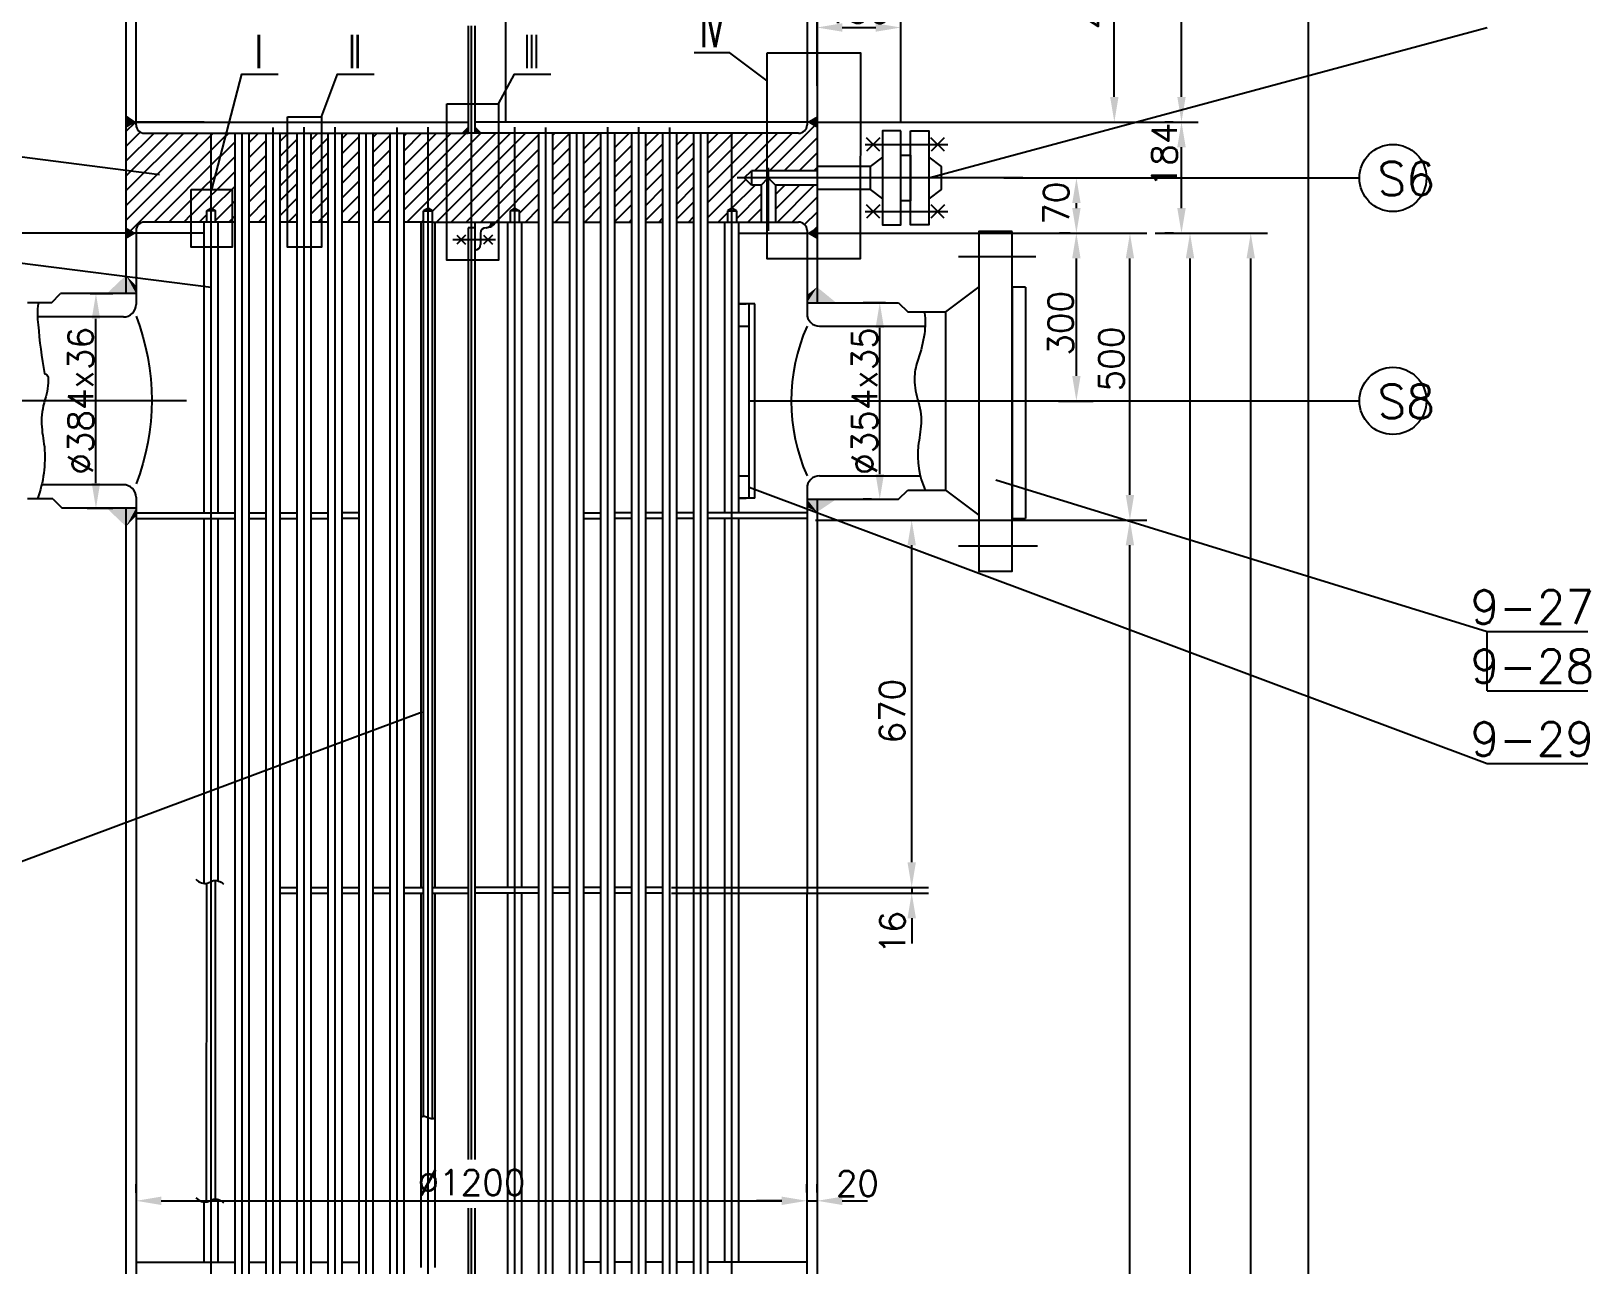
# Model space of a CAD drawing. Extents: x 49444 to 186345, y 41039 to 59803.
# Drawn here: x 51055 to 53842, y 55695 to 57902 of the extents above; entities that cross this region are included whole.
import ezdxf
from ezdxf.enums import TextEntityAlignment as Align

# ---------------------------------------------------------------- set-up
doc = ezdxf.new("R2010")
doc.units = 0
doc.header["$LTSCALE"] = 60
doc.header["$MEASUREMENT"] = 0
doc.header["$PDMODE"] = 3
doc.header["$PDSIZE"] = 0.001
doc.layers.get('0').update_dxf_attribs({"linetype": 'CONTINUOUS'})
doc.layers.get('DEFPOINTS').update_dxf_attribs({"linetype": 'CONTINUOUS'})
doc.styles.get("Standard").update_dxf_attribs({"font": 'txt.shx', "bigfont": 'hztxt.shx'})
doc.dimstyles.new('STANDARD$0', dxfattribs={"dimtxt": 3, "dimasz": 3, "dimexe": 2, "dimexo": 1, "dimgap": 0.5, "dimtad": 1, "dimdec": 0, "dimzin": 0, "dimdsep": 46, "dimtxsty": 'Standard', "dimcen": 1, "dimclrd": 256, "dimclre": 256, "dimclrt": 256, "dimadec": 0, "dimazin": 0, "dimtfac": 1.5, "dimtdec": 3, "dimtix": 1, "dimtmove": 0, "dimatfit": 2, "dimfxl": 0, "dimtolj": 1, "dimarcsym": 0})

# ---------------------------------------------------------------- blocks, each defined once
blk = doc.blocks.new('*D389')
at = {"lineweight": -2}
for p, q in [((52794, 57639), (52954.1, 57639)), ((52924.1, 57585.1), (52924.1, 57594)), ((52913.1, 57540.1), (52894.1, 57540.1))]:
    blk.add_line(p, q, dxfattribs=at)
for points in [[(52916.6, 57594), (52931.6, 57594), (52924.1, 57639)], [(52916.6, 57585.1), (52931.6, 57585.1), (52924.1, 57540.1)]]:
    blk.add_solid(points)
at = {"layer": 'DEFPOINTS', "color": 0}
for p in [(52779, 57639), (52924.1, 57639), (52928.1, 57540.1)]:
    blk.add_point(p, dxfattribs=at)
at = {"insert": (52887.9, 57593.8), "char_height": 45, "attachment_point": 5, "rotation": 90}
blk.add_mtext('\\A1;70', dxfattribs=at)
blk = doc.blocks.new('*D378')
at = {"lineweight": -2}
for p, q in [((53097, 57739.1), (53082, 57739.1)), ((53112, 57585.1), (53112, 57694.1)), ((53097.9, 57540.1), (53082, 57540.1))]:
    blk.add_line(p, q, dxfattribs=at)
for points in [[(53104.5, 57694.1), (53119.5, 57694.1), (53112, 57739.1)], [(53104.5, 57585.1), (53119.5, 57585.1), (53112, 57540.1)]]:
    blk.add_solid(points)
at = {"layer": 'DEFPOINTS', "color": 0}
for p in [(53112, 57739.1), (53112, 57739.1), (53112.9, 57540.1)]:
    blk.add_point(p, dxfattribs=at)
at = {"insert": (53081.4, 57680.2), "char_height": 45, "attachment_point": 5, "rotation": 90}
blk.add_mtext('\\A1;184', dxfattribs=at)
blk = doc.blocks.new('*D371')
at = {"lineweight": -2}
for p, q in [((52442.2, 55824.6), (52442.2, 55839.6)), ((52460.2, 55824.6), (52460.2, 55839.6)), ((52397.2, 55809.6), (52352.2, 55809.6)), ((52442.2, 55809.6), (52460.2, 55809.6)), ((52505.2, 55809.6), (52550.2, 55809.6))]:
    blk.add_line(p, q, dxfattribs=at)
for points in [[(52397.2, 55817.1), (52397.2, 55802.1), (52442.2, 55809.6)], [(52505.2, 55817.1), (52505.2, 55802.1), (52460.2, 55809.6)]]:
    blk.add_solid(points)
at = {"layer": 'DEFPOINTS', "color": 0}
for p in [(52442.2, 55809.6), (52460.2, 55809.6), (52460.2, 55809.6)]:
    blk.add_point(p, dxfattribs=at)
at = {"insert": (52532.4, 55840.6), "char_height": 45, "attachment_point": 5}
blk.add_mtext('\\A1;20', dxfattribs=at)
blk = doc.blocks.new('*D369')
at = {"lineweight": -2}
for p, q in [((51242.2, 55824.1), (51242.2, 55839.6)), ((52442.2, 55824.6), (52442.2, 55839.6)), ((51287.2, 55809.6), (52397.2, 55809.6))]:
    blk.add_line(p, q, dxfattribs=at)
for points in [[(51287.2, 55817.1), (51287.2, 55802.1), (51242.2, 55809.6)], [(52397.2, 55817.1), (52397.2, 55802.1), (52442.2, 55809.6)]]:
    blk.add_solid(points)
at = {"layer": 'DEFPOINTS', "color": 0}
for p in [(51242.2, 55809.1), (52442.2, 55809.6), (52442.2, 55809.6)]:
    blk.add_point(p, dxfattribs=at)
at = {"insert": (51842.2, 55842.3), "char_height": 45, "attachment_point": 5}
blk.add_mtext('\\A1;%%c1200', dxfattribs=at)
blk = doc.blocks.new('*D388')
at = {"lineweight": -2}
for p, q in [((52899.4, 58216.1), (53021.9, 58216.1)), ((52991.9, 57784.1), (52991.9, 58171.1)), ((52457.2, 57739.1), (53021.9, 57739.1))]:
    blk.add_line(p, q, dxfattribs=at)
for points in [[(52984.4, 58171.1), (52999.4, 58171.1), (52991.9, 58216.1)], [(52984.4, 57784.1), (52999.4, 57784.1), (52991.9, 57739.1)]]:
    blk.add_solid(points)
at = {"layer": 'DEFPOINTS', "color": 0}
for p in [(52884.4, 58216.1), (52991.9, 58216.1), (52442.2, 57739.1)]:
    blk.add_point(p, dxfattribs=at)
at = {"insert": (52955.5, 57962.4), "char_height": 45, "attachment_point": 5, "rotation": 90}
blk.add_mtext('\\A1;469', dxfattribs=at)
blk = doc.blocks.new('*D367')
at = {"lineweight": -2}
for p, q in [((51251.1, 57540.1), (50581.8, 57540.1)), ((50611.8, 55129), (50611.8, 57495.1)), ((50921.3, 55084), (50581.8, 55084))]:
    blk.add_line(p, q, dxfattribs=at)
for points in [[(50604.3, 57495.1), (50619.3, 57495.1), (50611.8, 57540.1)], [(50604.3, 55129), (50619.3, 55129), (50611.8, 55084)]]:
    blk.add_solid(points)
at = {"layer": 'DEFPOINTS', "color": 0}
for p in [(50611.8, 57540.1), (51266.1, 57540.1), (50936.3, 55084)]:
    blk.add_point(p, dxfattribs=at)
at = {"insert": (50569.2, 56132.5), "char_height": 45, "attachment_point": 5, "rotation": 90}
blk.add_mtext('\\A1;2385', dxfattribs=at)
blk = doc.blocks.new('*D387')
at = {"lineweight": -2}
for p, q in [((52902.1, 57540.1), (52954, 57540.1)), ((52924, 57285.1), (52924, 57495.1)), ((52891.9, 57240.1), (52954, 57240.1))]:
    blk.add_line(p, q, dxfattribs=at)
for points in [[(52916.5, 57495.1), (52931.5, 57495.1), (52924, 57540.1)], [(52916.5, 57285.1), (52931.5, 57285.1), (52924, 57240.1)]]:
    blk.add_solid(points)
at = {"layer": 'DEFPOINTS', "color": 0}
for p in [(52887.1, 57540.1), (52924, 57540.1), (52876.9, 57240.1)]:
    blk.add_point(p, dxfattribs=at)
at = {"insert": (52896, 57379.1), "char_height": 45, "attachment_point": 5, "rotation": 90}
blk.add_mtext('\\A1;300', dxfattribs=at)
blk = doc.blocks.new('*D381')
at = {"lineweight": -2}
for p, q in [((52442.2, 57540.1), (53049.8, 57540.1)), ((53019.8, 57072), (53019.8, 57495.1)), ((52457.2, 57027), (53049.8, 57027))]:
    blk.add_line(p, q, dxfattribs=at)
for points in [[(53012.3, 57495.1), (53027.3, 57495.1), (53019.8, 57540.1)], [(53012.3, 57072), (53027.3, 57072), (53019.8, 57027)]]:
    blk.add_solid(points)
at = {"layer": 'DEFPOINTS', "color": 0}
for p in [(52427.2, 57540.1), (53019.8, 57540.1), (52442.2, 57027)]:
    blk.add_point(p, dxfattribs=at)
at = {"insert": (52986.4, 57315.2), "char_height": 45, "attachment_point": 5, "rotation": 90}
blk.add_mtext('\\A1;500', dxfattribs=at)
blk = doc.blocks.new('*D343')
at = {"lineweight": -2}
for p, q in [((53006.7, 57027), (53049.8, 57027)), ((53019.8, 53065.1), (53019.8, 56982)), ((52408.4, 53020.1), (53049.8, 53020.1))]:
    blk.add_line(p, q, dxfattribs=at)
for points in [[(53012.3, 56982), (53027.3, 56982), (53019.8, 57027)], [(53012.3, 53065.1), (53027.3, 53065.1), (53019.8, 53020.1)]]:
    blk.add_solid(points)
at = {"layer": 'DEFPOINTS', "color": 0}
for p in [(52991.7, 57027), (53019.8, 57027), (52393.4, 53020.1)]:
    blk.add_point(p, dxfattribs=at)
at = {"insert": (52980.5, 55298.7), "char_height": 45, "attachment_point": 5, "rotation": 90}
blk.add_mtext('\\A1;6X670=4020', dxfattribs=at)
blk = doc.blocks.new('*D383')
at = {"lineweight": -2}
for p, q in [((52640, 57027), (52659.5, 57027)), ((52629.5, 56415.1), (52629.5, 56982)), ((52199.6, 56370.1), (52659.5, 56370.1))]:
    blk.add_line(p, q, dxfattribs=at)
for points in [[(52622, 56982), (52637, 56982), (52629.5, 57027)], [(52622, 56415.1), (52637, 56415.1), (52629.5, 56370.1)]]:
    blk.add_solid(points)
at = {"layer": 'DEFPOINTS', "color": 0}
for p in [(52625, 57027), (52629.5, 57027), (52184.6, 56370.1)]:
    blk.add_point(p, dxfattribs=at)
at = {"insert": (52594.5, 56685.3), "char_height": 45, "attachment_point": 5, "rotation": 90}
blk.add_mtext('\\A1;670', dxfattribs=at)
blk = doc.blocks.new('*D342')
at = {"lineweight": -2}
for p, q in [((53079.8, 57540.1), (53265.9, 57540.1)), ((53235.9, 52713.5), (53235.9, 57495.1)), ((52434.1, 52668.5), (53265.9, 52668.5))]:
    blk.add_line(p, q, dxfattribs=at)
for points in [[(53228.4, 57495.1), (53243.4, 57495.1), (53235.9, 57540.1)], [(53228.4, 52713.5), (53243.4, 52713.5), (53235.9, 52668.5)]]:
    blk.add_solid(points)
at = {"layer": 'DEFPOINTS', "color": 0}
for p in [(53064.8, 57540.1), (53235.9, 57540.1), (52419.1, 52668.5)]:
    blk.add_point(p, dxfattribs=at)
at = {"insert": (53189.8, 55598.3), "char_height": 45, "attachment_point": 5, "rotation": 90}
blk.add_mtext('\\A1;4900', dxfattribs=at)
blk = doc.blocks.new('*D337')
at = {"lineweight": -2}
for p, q in [((51941.2, 59086.6), (53369.1, 59086.6)), ((53339.1, 52216), (53339.1, 59041.6)), ((52541.4, 52171), (53369.1, 52171))]:
    blk.add_line(p, q, dxfattribs=at)
for points in [[(53331.6, 59041.6), (53346.6, 59041.6), (53339.1, 59086.6)], [(53331.6, 52216), (53346.6, 52216), (53339.1, 52171)]]:
    blk.add_solid(points)
at = {"layer": 'DEFPOINTS', "color": 0}
for p in [(51926.2, 59086.6), (53339.1, 59086.6), (52526.4, 52171)]:
    blk.add_point(p, dxfattribs=at)
at = {"insert": (53292.1, 55572.8), "char_height": 45, "attachment_point": 5, "rotation": 90}
blk.add_mtext('\\A1;6914', dxfattribs=at)
blk = doc.blocks.new('*D336')
at = {"lineweight": -2}
for p, q in [((53113.5, 59086.6), (53142, 59086.6)), ((53112, 57784.1), (53112, 59041.6)), ((52447.9, 57739.1), (53142, 57739.1))]:
    blk.add_line(p, q, dxfattribs=at)
for points in [[(53104.5, 59041.6), (53119.5, 59041.6), (53112, 59086.6)], [(53104.5, 57784.1), (53119.5, 57784.1), (53112, 57739.1)]]:
    blk.add_solid(points)
at = {"layer": 'DEFPOINTS', "color": 0}
for p in [(53098.5, 59086.6), (53112, 59086.6), (52432.9, 57739.1)]:
    blk.add_point(p, dxfattribs=at)
at = {"insert": (53080.8, 58391.4), "char_height": 45, "attachment_point": 5, "rotation": 90}
blk.add_mtext('\\A1;1339', dxfattribs=at)
blk = doc.blocks.new('*D380')
at = {"lineweight": -2}
for p, q in [((51159.9, 57432.3), (51200.5, 57432.3)), ((51170.5, 57093.3), (51170.5, 57387.3)), ((51154.6, 57048.3), (51200.5, 57048.3))]:
    blk.add_line(p, q, dxfattribs=at)
for points in [[(51163, 57387.3), (51178, 57387.3), (51170.5, 57432.3)], [(51163, 57093.3), (51178, 57093.3), (51170.5, 57048.3)]]:
    blk.add_solid(points)
at = {"layer": 'DEFPOINTS', "color": 0}
for p in [(51144.9, 57432.3), (51170.5, 57432.3), (51139.6, 57048.3)]:
    blk.add_point(p, dxfattribs=at)
at = {"insert": (51143.2, 57240.3), "char_height": 45, "attachment_point": 5, "rotation": 90}
blk.add_mtext('\\A1;%%c384x36', dxfattribs=at)
blk = doc.blocks.new('*D379')
at = {"lineweight": -2}
for p, q in [((52582.7, 57415.9), (52542.4, 57415.9)), ((52572.4, 57109.3), (52572.4, 57370.9)), ((52557.4, 57064.3), (52542.4, 57064.3))]:
    blk.add_line(p, q, dxfattribs=at)
for points in [[(52564.9, 57370.9), (52579.9, 57370.9), (52572.4, 57415.9)], [(52564.9, 57109.3), (52579.9, 57109.3), (52572.4, 57064.3)]]:
    blk.add_solid(points)
at = {"layer": 'DEFPOINTS', "color": 0}
for p in [(52572.4, 57415.9), (52597.7, 57415.9), (52572.4, 57064.3)]:
    blk.add_point(p, dxfattribs=at)
at = {"insert": (52545, 57240.1), "char_height": 45, "attachment_point": 5, "rotation": 90}
blk.add_mtext('\\A1;%%c354x35', dxfattribs=at)
blk = doc.blocks.new('*D382')
at = {"lineweight": -2}
for p, q in [((52629.5, 56415.1), (52629.5, 56460.1)), ((52199.6, 56370.1), (52659.5, 56370.1)), ((52629.5, 56370.1), (52629.5, 56360.1)), ((52199.6, 56360.1), (52659.5, 56360.1)), ((52629.5, 56315.1), (52629.5, 56270.1))]:
    blk.add_line(p, q, dxfattribs=at)
for points in [[(52622, 56415.1), (52637, 56415.1), (52629.5, 56370.1)], [(52622, 56315.1), (52637, 56315.1), (52629.5, 56360.1)]]:
    blk.add_solid(points)
at = {"layer": 'DEFPOINTS', "color": 0}
for p in [(52184.6, 56370.1), (52184.6, 56360.1), (52629.5, 56360.1)]:
    blk.add_point(p, dxfattribs=at)
at = {"insert": (52595.2, 56289.2), "char_height": 45, "attachment_point": 5, "rotation": 90}
blk.add_mtext('\\A1;16', dxfattribs=at)
blk = doc.blocks.new('*D386')
at = {"lineweight": -2}
for p, q in [((52460.2, 57804), (52460.2, 57938.1)), ((52610.2, 57738), (52610.2, 57938.1)), ((52505.2, 57908.1), (52565.2, 57908.1))]:
    blk.add_line(p, q, dxfattribs=at)
for points in [[(52505.2, 57915.6), (52505.2, 57900.6), (52460.2, 57908.1)], [(52565.2, 57915.6), (52565.2, 57900.6), (52610.2, 57908.1)]]:
    blk.add_solid(points)
at = {"layer": 'DEFPOINTS', "color": 0}
for p in [(52610.2, 57908.1), (52460.2, 57789), (52610.2, 57723)]:
    blk.add_point(p, dxfattribs=at)
at = {"insert": (52534, 57938.5), "char_height": 45, "attachment_point": 5}
blk.add_mtext('\\A1;150', dxfattribs=at)
blk = doc.blocks.new('*D341')
at = {"lineweight": -2}
for p, q in [((53064.8, 57540.1), (53157.3, 57540.1)), ((53127.3, 52963.2), (53127.3, 57495.1)), ((52376.4, 52918.2), (53157.3, 52918.2))]:
    blk.add_line(p, q, dxfattribs=at)
for points in [[(53119.8, 57495.1), (53134.8, 57495.1), (53127.3, 57540.1)], [(53119.8, 52963.2), (53134.8, 52963.2), (53127.3, 52918.2)]]:
    blk.add_solid(points)
at = {"layer": 'DEFPOINTS', "color": 0}
for p in [(53049.8, 57540.1), (53127.3, 57540.1), (52361.4, 52918.2)]:
    blk.add_point(p, dxfattribs=at)
at = {"insert": (53080.4, 55268.1), "char_height": 45, "attachment_point": 5, "rotation": 90}
blk.add_mtext('\\A1;4587', dxfattribs=at)

msp = doc.modelspace()

# ---------------------------------------------------------------- hatches: boundary and pattern name
h = msp.add_hatch()
h.set_pattern_fill('ANSI31', color=256, scale=150, style=0)
h.set_pattern_definition([(45, (8372.653, -84.92), (-13.258252, 13.258252), [])])
h.paths.add_polyline_path([(51257.248516, 57719.093849), (51403.91741, 57719.093849), (51377.563772, 57618.391096), (51340.931854, 57618.391096), (51340.931854, 57560.093849), (51257.248516, 57560.093849, 0.4137329713), (51242.248536, 57545.118466), (51242.248536, 57540.093849), (51224.248537, 57540.093849), (51224.248537, 57739.093849), (51242.248516, 57739.093849), (51242.248516, 57734.09385, 0.4142135758)])
h = msp.add_hatch()
h.set_pattern_fill('ANSI31', color=256, scale=150, style=0)
h.paths.add_polyline_path([(51419.475269, 57719.093849), (51403.917431, 57719.093849), (51377.563793, 57618.391096), (51414.19571, 57618.391096), (51414.19571, 57560.093849), (51419.475269, 57560.093849)])
h.paths.add_polyline_path([(51414.19571, 57618.391096), (51376.549545, 57618.391096), (51376.549545, 57584.761971), (51384.549545, 57580.093849), (51384.549545, 57560.093849), (51414.19571, 57560.093849)])
h.paths.add_polyline_path([(51376.549545, 57618.391096), (51340.931875, 57618.391096), (51340.931875, 57560.093849), (51368.549545, 57560.093849), (51368.549545, 57580.093849), (51376.549545, 57584.761971)])
h.paths.add_polyline_path([(51444.475269, 57560.093849), (51474.901202, 57560.093849), (51474.901202, 57719.093849), (51444.475269, 57719.093849)])
h.paths.add_polyline_path([(51513.128651, 57719.093849), (51499.901202, 57719.093849), (51499.901202, 57560.093849), (51513.128651, 57560.093849)])
h.paths.add_polyline_path([(51530.327135, 57719.093849), (51513.128651, 57719.093849), (51513.128651, 57560.093849), (51530.327135, 57560.093849)])
h.paths.add_polyline_path([(51573.939066, 57719.093849), (51555.327135, 57719.093849), (51555.327135, 57560.093849), (51573.939066, 57560.093849)])
h.paths.add_polyline_path([(51585.753068, 57719.093849), (51573.939066, 57719.093849), (51573.939066, 57560.093849), (51585.753068, 57560.093849)])
h.paths.add_polyline_path([(51610.753068, 57560.093849), (51641.181516, 57560.093849), (51641.181516, 57719.093849), (51610.753068, 57719.093849)])
h.paths.add_polyline_path([(51696.607449, 57719.093849), (51666.181516, 57719.093849), (51666.181516, 57560.093849), (51696.607449, 57560.093849)])
h.paths.add_polyline_path([(51764.535897, 57719.093849), (51721.607449, 57719.093849), (51721.607449, 57560.093849), (51756.533382, 57560.093849), (51756.533382, 57580.093849), (51764.535897, 57584.763438)])
h.paths.add_polyline_path([(51798.192631, 57719.093849), (51764.535897, 57719.093849), (51764.535897, 57584.760503), (51772.533382, 57580.093849), (51772.533382, 57560.093849), (51798.192631, 57560.093849)])
h.paths.add_polyline_path([(51798.192631, 57560.093849), (51842.248547, 57560.093849), (51842.248547, 57719.093849), (51836.248557, 57719.093849), (51798.192631, 57719.093849)])
h.paths.add_polyline_path([(51890.270152, 57719.093849), (51842.248547, 57719.093849), (51842.248547, 57560.093849), (51890.270152, 57560.093849)])
h.paths.add_polyline_path([(51919.961197, 57719.093849), (51890.270152, 57719.093849), (51890.270152, 57560.093849), (51911.963712, 57560.093849), (51911.963712, 57580.093849), (51919.961197, 57584.760503)])
h.paths.add_polyline_path([(51919.961197, 57584.763438), (51927.963712, 57580.093849), (51927.963712, 57560.093849), (51962.889645, 57560.093849), (51962.889645, 57719.093849), (51919.961197, 57719.093849)])
h.paths.add_polyline_path([(52018.315578, 57719.093849), (51987.889645, 57719.093849), (51987.889645, 57560.093849), (52018.315578, 57560.093849)])
h.paths.add_polyline_path([(52043.315578, 57560.093849), (52073.744026, 57560.093849), (52073.744026, 57719.093849), (52043.315578, 57719.093849)])
h.paths.add_polyline_path([(52098.744026, 57560.093849), (52129.169959, 57560.093849), (52129.169959, 57719.093849), (52098.744026, 57719.093849)])
h.paths.add_polyline_path([(52154.169959, 57560.093849), (52184.595892, 57560.093849), (52184.595892, 57719.093849), (52154.169959, 57719.093849)])
h.paths.add_polyline_path([(52240.021825, 57719.093849), (52209.595892, 57719.093849), (52209.595892, 57560.093849), (52240.021825, 57560.093849)])
h.paths.add_polyline_path([(52265.021825, 57560.093849), (52299.947549, 57560.093849), (52299.947549, 57580.093849), (52307.947549, 57584.761971), (52307.947549, 57719.093849), (52265.021825, 57719.093849)])
h.paths.add_polyline_path([(52315.947549, 57580.093849), (52315.947549, 57560.093849), (52318.058956, 57560.093849), (52360.147279, 57560.093849), (52360.147279, 57626.068732), (52343.204749, 57626.068732), (52330.148799, 57638.977653), (52330.14879, 57638.977653), (52343.204749, 57651.886567), (52371.169318, 57651.886567), (52371.169318, 57719.093849), (52307.947549, 57719.093849), (52307.947549, 57584.761971)])
h.paths.add_polyline_path([(52427.248557, 57560.093849, -0.4142135624), (52442.248557, 57545.093849), (52442.248557, 57540.093849), (52460.248557, 57540.093849), (52460.248557, 57626.068732), (52385.965114, 57626.068732), (52385.965114, 57560.093849)])
h.paths.add_polyline_path([(52460.248557, 57651.886567), (52460.248557, 57739.093849), (52442.248557, 57739.093849), (52442.248557, 57734.093849, -0.4142135624), (52427.248557, 57719.093849), (52371.169318, 57719.093849), (52371.169318, 57651.886567)])
msp.add_hatch(color=256).paths.add_polyline_path([(51885.74092, 57560.093849), (51878.248557, 57560.093849, -0.3919502123), (51869.013864, 57550.123177, 0.2452633616)])

# ---------------------------------------------------------------- linework, layer by layer
for p, q in [((51902.751181, 58912.564715), (51902.751181, 57739.093849)), ((52442.248557, 58059.797947), (52442.248557, 57734.093849)), ((52460.248557, 58040.297947), (52460.248557, 57803.593849)), ((51242.248537, 57734.093849), (51242.248547, 57971.09385)), ((51224.248557, 57946.093849), (51224.248557, 57432.34877)), ((51836.248557, 57910.954566), (51836.248557, 57719.093849)), ((51842.248547, 55883.62746), (51842.248547, 57910.954566)), ((51848.248557, 57910.954566), (51848.248557, 57719.093849)), ((52660.133007, 57639.038197), (53658.550525, 57907.985331)), ((52460.248557, 57803.593849), (52460.248557, 57415.889754)), ((51364.049545, 57739.093849), (51224.248537, 57739.093849)), ((51224.248537, 57739.093849), (51836.248537, 57739.093849)), ((52460.248557, 57739.093849), (51848.248557, 57739.093849)), ((51284.418153, 57644.453296), (50720.05414, 57717.73513)), ((51257.248537, 57719.093849), (51836.248557, 57719.093849)), ((51376.549545, 52918.223919), (51376.549545, 57719.093849)), ((51419.475269, 52918.223919), (51419.475269, 57719.093849)), ((51431.975269, 52918.223919), (51431.975269, 57719.093849)), ((51444.475269, 52918.223919), (51444.475269, 57719.093849)), ((51474.901202, 52918.223919), (51474.901202, 57719.093849)), ((51487.401202, 52918.223919), (51487.401202, 57729.013664)), ((51499.901202, 52918.223919), (51499.901202, 57719.093849)), ((51530.327135, 55030.093849), (51530.327135, 57719.093849)), ((51542.827135, 52918.223919), (51542.827135, 57729.931276)), ((51555.327135, 55030.093849), (51555.327135, 57719.093849)), ((51585.753068, 52918.223919), (51585.753068, 57719.093849)), ((51598.253068, 52918.223919), (51598.253068, 57729.931276)), ((51610.753068, 52918.223919), (51610.753068, 57719.093849)), ((51641.181516, 52918.223919), (51641.181516, 57719.093849)), ((51653.681516, 52918.223919), (51653.681516, 57719.093849)), ((51666.181516, 52918.223919), (51666.181516, 57719.093849)), ((51696.607449, 52918.223919), (51696.607449, 57719.093849)), ((51709.107449, 52918.223919), (51709.107449, 57729.013664)), ((51721.607449, 52918.223919), (51721.607449, 57719.093849)), ((51764.535897, 54862.862014), (51764.535897, 57730.101978)), ((52427.248633, 57719.093849), (51836.248557, 57719.093849)), ((51919.961197, 54863.269353), (51919.961197, 57730.101978)), ((51962.889645, 52918.223919), (51962.889645, 57719.093849)), ((51975.389645, 52918.223919), (51975.389645, 57729.013664)), ((51987.889645, 52918.223919), (51987.889645, 57719.093849)), ((52018.315578, 52918.223919), (52018.315578, 57719.093849)), ((52030.815578, 52918.223919), (52030.815578, 57719.093849)), ((52043.315578, 52918.223919), (52043.315578, 57719.093849)), ((52073.744026, 52918.223919), (52073.744026, 57719.093849)), ((52086.244026, 52918.223919), (52086.244026, 57729.931276)), ((52098.744026, 52918.223919), (52098.744026, 57719.093849)), ((52129.169959, 53020.093849), (52129.169959, 57719.093849)), ((52141.669959, 52918.223919), (52141.669959, 57729.931276)), ((52154.169959, 53020.093849), (52154.169959, 57719.093849)), ((52184.595892, 52918.223919), (52184.595892, 57719.093849)), ((52197.095892, 52918.223919), (52197.095892, 57729.013664)), ((52209.595892, 52918.223919), (52209.595892, 57719.093849)), ((52240.021825, 52918.223919), (52240.021825, 57719.093849)), ((52252.521825, 52918.223919), (52252.521825, 57719.093849)), ((52265.021825, 52918.223919), (52265.021825, 57719.093849)), ((52307.947549, 52918.223919), (52307.947549, 57719.093849)), ((52373.056204, 57657.433254), (52373.056204, 57544.179341)), ((52740.837383, 57638.977653), (52317.470442, 57638.977653)), ((52828.187301, 57638.977653), (52346.395378, 57638.977653)), ((52828.187301, 57638.977653), (53430.152887, 57638.977653)), ((51368.549545, 57580.093849), (51376.549545, 57584.761971)), ((51384.549545, 57580.093849), (51368.549545, 57580.093849)), ((51368.549545, 57560.093849), (51368.549545, 57580.093849)), ((51376.549545, 57584.761971), (51384.549545, 57580.093849)), ((51384.549545, 57560.093849), (51384.549545, 57580.093849)), ((51764.533382, 57584.761971), (51756.533382, 57580.093849)), ((51756.533382, 57580.093849), (51772.533382, 57580.093849)), ((51756.533382, 57030.093849), (51756.533382, 57580.093849)), ((51772.533382, 57580.093849), (51764.533382, 57584.761971)), ((51772.533382, 57030.093849), (51772.533382, 57580.093849)), ((51911.963712, 57580.093849), (51919.963712, 57584.761971)), ((51911.963712, 57560.093849), (51911.963712, 57580.093849)), ((51927.963712, 57580.093849), (51911.963712, 57580.093849)), ((51919.963712, 57584.761971), (51927.963712, 57580.093849)), ((51927.963712, 57560.093849), (51927.963712, 57580.093849)), ((52307.947549, 57584.761971), (52299.947549, 57580.093849)), ((52299.947549, 57580.093849), (52315.947549, 57580.093849)), ((52299.947549, 57580.093849), (52299.947549, 57560.093849)), ((52315.947549, 57580.093849), (52307.947549, 57584.761971)), ((52315.947549, 57580.093849), (52315.947549, 57560.093849)), ((51376.549545, 57443.224634), (50507.586764, 57553.501685)), ((51364.049545, 57540.093849), (51224.248537, 57540.093849)), ((51242.248557, 57545.118466), (51242.248548, 57412.84877)), ((51384.549545, 57560.093849), (51257.248537, 57560.093849)), ((51364.049545, 57040.093849), (51364.049545, 57560.093849)), ((51419.475269, 57560.093849), (51384.549545, 57560.093849)), ((51389.049545, 57040.093849), (51389.049545, 57560.093849)), ((51474.901202, 57560.093849), (51444.475269, 57560.093849)), ((51530.327135, 57560.093849), (51499.901202, 57560.093849)), ((51585.753068, 57560.093849), (51555.327135, 57560.093849)), ((51641.181516, 57560.093849), (51610.753068, 57560.093849)), ((51696.607449, 57560.093849), (51666.181516, 57560.093849)), ((51772.533382, 57560.093849), (51721.607449, 57560.093849)), ((51752.033382, 57030.093849), (51752.033382, 57560.093849)), ((51772.533382, 57560.093849), (51927.963712, 57560.093849)), ((51777.033382, 57030.093849), (51777.033382, 57560.093849)), ((51836.248557, 57550.093849), (51836.248557, 55883.62746)), ((51848.248557, 57550.093849), (51836.248557, 57550.093849)), ((51848.248557, 57560.093849), (51848.248557, 55883.62746)), ((51858.248557, 57540.093849), (51858.248557, 57520.093849)), ((51868.248557, 57550.093849), (51868.248557, 57550.093849)), ((51907.463712, 57030.093849), (51907.463712, 57560.093849)), ((51927.963712, 57560.093849), (51962.889645, 57560.093849)), ((51932.463712, 57030.093849), (51932.463712, 57560.093849)), ((51987.889645, 57560.093849), (52018.315578, 57560.093849)), ((52043.315578, 57560.093849), (52073.744026, 57560.093849)), ((52098.744026, 57560.093849), (52129.169959, 57560.093849)), ((52154.169959, 57560.093849), (52184.595892, 57560.093849)), ((52209.595892, 57560.093849), (52240.021825, 57560.093849)), ((52265.021825, 57560.093849), (52318.058956, 57560.093849)), ((52295.447549, 57040.093849), (52295.447549, 57560.093849)), ((52315.947549, 57560.093849), (52427.248557, 57560.093849)), ((52320.447549, 57040.093849), (52320.447549, 57560.093849)), ((52320.447549, 57540.093849), (52460.248557, 57540.093849)), ((52442.248557, 57545.093849), (52442.248557, 57396.38974)), ((51809.000973, 57528.785829), (51885.210669, 57528.785829)), ((51815.768275, 57536.74078), (51831.678178, 57520.830878)), ((51831.678178, 57536.74078), (51815.768275, 57520.830878)), ((51879.66959, 57536.74078), (51863.759687, 57520.830878)), ((51863.759687, 57536.74078), (51879.66959, 57520.830878)), ((52320.447549, 57413.683191), (52333.669048, 57413.683191)), ((52348.708926, 57413.683191), (52320.447549, 57413.683191)), ((52338.708926, 57066.504507), (52338.708926, 57413.683191)), ((52348.708926, 57066.504507), (52348.708926, 57413.683191)), ((52320.447549, 57373.683191), (52338.708926, 57373.683191)), ((51332.375279, 57240.34877), (50729.068172, 57240.34877)), ((52340.121836, 57240.34877), (52943.428943, 57240.34877)), ((52943.428943, 57240.34877), (53430.152887, 57240.34877)), ((52320.447549, 57106.504507), (52338.708926, 57106.504507)), ((52779.808355, 57099.231739), (53658.550525, 56827.657368)), ((51242.248548, 57067.84877), (51242.187706, 52643.507327)), ((52348.708926, 57066.504507), (52320.447549, 57066.504507)), ((52320.447549, 57066.504507), (52333.669048, 57066.504507)), ((52338.708926, 57085.792516), (53658.550525, 56591.545695)), ((52442.248557, 57083.797947), (52442.187708, 52643.507327)), ((52460.248557, 57064.297947), (52460.187707, 52643.507327)), ((51224.249869, 57048.34877), (51224.187705, 52643.507327)), ((51242.248548, 57040.093849), (51384.549545, 57040.093849)), ((51384.549545, 57040.093849), (51419.475269, 57040.093849)), ((51444.475269, 57040.093849), (51474.901202, 57040.093849)), ((51499.901202, 57040.093849), (51530.327135, 57040.093849)), ((51555.327135, 57040.093849), (51585.753068, 57040.093849)), ((51641.179001, 57040.093849), (51610.753068, 57040.093849)), ((52043.318093, 57040.093849), (52073.744026, 57040.093849)), ((52129.169959, 57040.093849), (52098.744026, 57040.093849)), ((52184.595892, 57040.093849), (52154.169959, 57040.093849)), ((52240.021825, 57040.093849), (52209.595892, 57040.093849)), ((52442.246835, 57040.093849), (52265.021825, 57040.093849)), ((51242.248548, 57030.093849), (51384.549545, 57030.093849)), ((51364.049545, 56377.422554), (51364.049545, 57030.093849)), ((51384.549545, 57030.093849), (51419.475269, 57030.093849)), ((51389.049545, 56381.80906), (51389.049545, 57030.093849)), ((51444.475269, 57030.093849), (51474.901202, 57030.093849)), ((51499.901202, 57030.093849), (51530.327135, 57030.093849)), ((51555.327135, 57030.093849), (51585.753068, 57030.093849)), ((51641.179001, 57030.093849), (51610.753068, 57030.093849)), ((51752.033382, 56370.093849), (51752.033382, 57030.093849)), ((51756.533382, 55960.152771), (51756.533382, 57030.093849)), ((51772.533382, 55956.356162), (51772.533382, 57030.093849)), ((51777.033382, 56370.093849), (51777.033382, 57030.093849)), ((51907.463712, 56370.093849), (51907.463712, 57030.093849)), ((51932.463712, 56370.093849), (51932.463712, 57030.093849)), ((52043.318093, 57030.093849), (52073.744026, 57030.093849)), ((52129.169959, 57030.093849), (52098.744026, 57030.093849)), ((52184.595892, 57030.093849), (52154.169959, 57030.093849)), ((52240.021825, 57030.093849), (52209.595892, 57030.093849)), ((52315.947549, 57030.093849), (52265.021825, 57030.093849)), ((52295.447549, 56370.093849), (52295.447549, 57030.093849)), ((52442.248546, 57030.093849), (52315.947549, 57030.093849)), ((52320.447549, 56370.093849), (52320.447549, 57030.093849)), ((53658.550525, 56827.657368), (53838.550525, 56827.657368)), ((53658.550525, 56721.844402), (53658.550525, 56827.657368)), ((53658.550525, 56721.844402), (53838.550525, 56721.844402)), ((51754.093253, 56683.822171), (50507.586764, 56218.22888)), ((53658.550525, 56591.545695), (53838.550525, 56591.545695)), ((51368.530405, 55807.796071), (51368.549545, 56377.57926)), ((51384.530405, 55812.795777), (51384.549545, 56382.578966)), ((51499.901202, 56370.093849), (51530.327135, 56370.093849)), ((51555.327135, 56370.093849), (51585.753068, 56370.093849)), ((51610.753068, 56370.093849), (51641.181516, 56370.093849)), ((51666.181516, 56370.093849), (51696.607449, 56370.093849)), ((51721.607449, 56370.093849), (51756.533382, 56370.093849)), ((51772.533382, 56370.093849), (51836.248557, 56370.093849)), ((51927.963712, 56370.093849), (51848.248537, 56370.093849)), ((51962.889645, 56370.093849), (51927.963712, 56370.093849)), ((52018.315578, 56370.093849), (51987.889645, 56370.093849)), ((52073.744026, 56370.093849), (52043.315578, 56370.093849)), ((52129.169959, 56370.093849), (52098.744026, 56370.093849)), ((52184.595892, 56370.093849), (52154.169959, 56370.093849)), ((52295.428409, 55700.093849), (52295.447549, 56370.093849)), ((52320.428409, 55700.093849), (52320.447549, 56370.093849)), ((51499.901202, 56360.093849), (51530.327135, 56360.093849)), ((51555.327135, 56360.093849), (51585.753068, 56360.093849)), ((51610.753068, 56360.093849), (51641.181516, 56360.093849)), ((51666.181516, 56360.093849), (51696.607449, 56360.093849)), ((51721.607449, 56360.093849), (51756.533382, 56360.093849)), ((51752.014242, 55690.093849), (51752.033382, 56360.093849)), ((51772.533382, 56360.093849), (51836.248557, 56360.093849)), ((51777.014242, 55690.093849), (51777.033382, 56360.093849)), ((51927.963712, 56360.093849), (51848.248537, 56360.093849)), ((51907.463712, 55453.093849), (51907.463712, 56360.093849)), ((51962.889645, 56360.093849), (51927.963712, 56360.093849)), ((51932.463712, 55453.093849), (51932.463712, 56360.093849)), ((52018.315578, 56360.093849), (51987.889645, 56360.093849)), ((52073.744026, 56360.093849), (52043.315578, 56360.093849)), ((52129.169959, 56360.093849), (52098.744026, 56360.093849)), ((52184.595892, 56360.093849), (52154.169959, 56360.093849)), ((51389.030405, 55700.093849), (51389.030405, 55812.025872)), ((51364.030405, 55700.093849), (51364.030405, 55807.639365)), ((51836.248557, 55796.544239), (51836.248557, 54863.269353)), ((51842.248547, 54863.269353), (51842.248547, 55796.544239)), ((51848.248557, 55796.544239), (51848.248557, 54863.269353)), ((51242.229411, 55700.093849), (51376.530405, 55700.093849)), ((51376.530405, 55700.093849), (51419.456128, 55700.093849)), ((51444.456128, 55700.093849), (51474.882061, 55700.093849)), ((51499.882061, 55700.093849), (51530.307994, 55700.093849)), ((51555.307994, 55700.093849), (51585.733928, 55700.093849)), ((51610.733928, 55700.093849), (51641.162375, 55700.093849)), ((52073.724886, 55700.093849), (52043.296438, 55700.093849)), ((52129.150819, 55700.093849), (52098.724886, 55700.093849)), ((52184.576752, 55700.093849), (52154.150819, 55700.093849)), ((52240.002685, 55700.093849), (52209.576752, 55700.093849)), ((52442.229403, 55700.093849), (52265.002685, 55700.093849))]:
    msp.add_line(p, q)
at = {"color": 0, "linetype": 'ByBlock'}
msp.add_line((52557.418622, 57064.287309), (52542.418622, 57064.287309), dxfattribs=at)
for points in [[(52371.169318, 57812.750523), (52304.407831, 57862.725966), (52240.527397, 57862.725966)], [(51377.563793, 57618.391096), (51431.522517, 57824.578642), (51496.5293, 57824.578642)], [(51573.939066, 57748.431757), (51602.828088, 57824.578642), (51667.834872, 57824.578642)], [(51890.270152, 57771.70068), (51919.159175, 57824.578642), (51984.165959, 57824.578642)], [(52572.516972, 57687.053572), (52548.497397, 57710.777632)], [(52572.369207, 57710.925397), (52548.645147, 57686.905822)], [(52687.975992, 57687.053572), (52663.956417, 57710.777632)], [(52687.828227, 57710.925397), (52664.104167, 57686.905822)], [(52546.272386, 57698.915605), (52694.154415, 57698.915605)], [(52610.248557, 57679.837177), (52627.291422, 57679.837177), (52627.291422, 57598.239217), (52610.248557, 57598.239217)], [(52330.148794, 57638.977657), (52343.204749, 57651.886567)], [(52343.204749, 57651.886567), (52343.204749, 57626.068732)], [(52460.248557, 57651.886567), (52343.204749, 57651.886567)], [(52555.083087, 57659.386567), (52460.248557, 57659.386567)], [(52577.406882, 57676.289497), (52555.083087, 57659.386567), (52555.083087, 57618.568732), (52577.406882, 57601.786912)], [(52660.133007, 57676.289497), (52682.430432, 57659.386567), (52682.430432, 57618.568732), (52660.133007, 57601.786912)], [(52343.204749, 57626.068732), (52330.148794, 57638.977657)], [(52360.147279, 57626.068732), (52343.204749, 57626.068732)], [(52360.147279, 57626.068732), (52373.056204, 57638.977657)], [(52360.147279, 57626.068732), (52360.147279, 57560.093849)], [(52373.056204, 57638.977657), (52385.965114, 57626.068732)], [(52460.248557, 57626.068732), (52385.965114, 57626.068732)], [(52385.965114, 57626.068732), (52385.965114, 57560.093849)], [(52555.083087, 57618.568732), (52460.248557, 57618.568732)], [(52546.272386, 57579.0397), (52694.154415, 57579.0397)], [(52572.516972, 57590.901727), (52548.497397, 57567.177667)], [(52572.369207, 57567.029917), (52548.645147, 57591.049492)], [(52687.975992, 57590.901727), (52663.956417, 57567.177667)], [(52687.828227, 57567.029917), (52664.104167, 57591.049492)], [(52851.74066, 57498.087393), (52712.998115, 57498.087393)], [(51090.738798, 57415.84877), (51107.256588, 57432.34877)], [(51242.248549, 57432.34877), (51107.256588, 57432.34877)], [(52749.579627, 57444.088752), (52689.816537, 57399.389757), (52689.816537, 57080.797947), (52749.579627, 57036.098952)], [(52833.207777, 57443.745912), (52809.091422, 57443.745912), (52809.091422, 57029.756262), (52833.207777, 57029.756262)], [(52833.207777, 57443.745912), (52833.207777, 57029.756262)], [(51090.738798, 57415.84877), (51047.893233, 57415.84877)], [(52442.248557, 57415.889757), (52606.143807, 57415.889757)], [(52606.143807, 57415.889757), (52622.661597, 57399.389757)], [(52622.661597, 57399.389757), (52689.816537, 57399.389757)], [(51219.748548, 57390.34877), (51065.917833, 57390.34877)], [(52464.748557, 57373.889757), (52653.496092, 57373.889757)], [(52464.748557, 57106.297947), (52644.895272, 57106.297947)], [(51093.537573, 57064.84877), (51047.893233, 57064.84877)], [(51219.748548, 57090.34877), (51074.518653, 57090.34877)], [(51093.537573, 57064.84877), (51110.055363, 57048.34877)], [(52442.248557, 57064.297947), (52606.143807, 57064.297947)], [(52606.143807, 57064.297947), (52622.661597, 57080.797947)], [(52622.661597, 57080.797947), (52689.816537, 57080.797947)], [(51242.248548, 57048.34877), (51110.055363, 57048.34877)], [(52854.664521, 56980.460157), (52712.998115, 56980.460157)]]:
    msp.add_lwpolyline(points)
for points in [[(52371.169318, 57862.658106), (52537.647639, 57862.658106), (52537.104418, 57494.539719), (52371.169318, 57494.539719)], [(51798.192631, 57771.70068), (51890.270152, 57771.70068), (51890.270152, 57491.856112), (51798.192631, 57491.856112)], [(51513.128651, 57748.431757), (51573.939066, 57748.431757), (51573.939066, 57515.369085), (51513.128651, 57515.369085)], [(52610.248557, 57723.036097), (52577.406882, 57723.036097), (52577.406882, 57555.040297), (52610.248557, 57555.040297)], [(52627.291422, 57723.036097), (52660.133007, 57723.036097), (52660.133007, 57555.040297), (52627.291422, 57555.040297)], [(51340.931875, 57618.391096), (51414.19571, 57618.391096), (51414.19571, 57514.99246), (51340.931875, 57514.99246)], [(52809.091422, 57543.086277), (52749.579627, 57543.086277), (52749.579627, 56935.461291), (52809.091422, 56935.461291)]]:
    msp.add_lwpolyline(points, close=True)
for points in [[(51067.17454, 57415.84877, 0.0015258232), (51066.948572, 57414.158429, 0.0684652147), (51067.206808, 57376.5963, 0.0270497974), (51078.501095, 57289.28863, -0.2678119229), (51084.774669, 57282.949631, -0.0910934223), (51079.341374, 57242.326268, 0.0853989349), (51073.062732, 57199.105483, 0.0238574869), (51078.403439, 57158.184316, -0.1053762258), (51066.02736, 57064.84877, -6.1737958529)], [(51219.748548, 57390.34877, 0.414214), (51242.248548, 57412.84877)], [(52652.239384, 57399.389757, -0.0015258206), (52652.465351, 57397.699418, -0.0684652147), (52652.207115, 57360.137289, -0.0514130611), (52640.912828, 57315.217739, 0.0752256068), (52634.639254, 57284.092598, 0.0910934223), (52640.072549, 57243.469235, -0.0853989349), (52646.351191, 57200.24845, -0.0238574869), (52641.010484, 57159.327283, 0.1248001539), (52653.386564, 57080.797947, 6.1737958529)], [(51242.248537, 57391.746655, -0.1871954458), (51242.248537, 57091.746655, -3.91746)], [(52442.248557, 57373.889757, 0.2098667883), (52442.248557, 57106.297947, 3.91746)], [(52442.248557, 57396.389757, 0.414214), (52464.748557, 57373.889757, 4.712389)], [(52464.748557, 57106.297947, 0.414214), (52442.248557, 57083.797947, 3.141593)], [(51242.248548, 57067.84877, 0.414214), (51219.748548, 57090.34877, 1.570796)], [(51349.18718, 56384.670711, 0.1174970402), (51359.253709, 56378.398033, 0.1334198305), (51369.722607, 56377.789596, 0.0951418075), (51375.286474, 56380.121869, -0.1001946363), (51380.596848, 56382.285642, -0.1326003504), (51389.720762, 56381.586637, -0.1147106607), (51398.595692, 56375.916243)], [(51777.033382, 55957.422759, -0.0221282814), (51775.398706, 55956.881581, -0.1179812713), (51768.189337, 55956.588877, -0.0962913644), (51764.091996, 55958.255363, 0.0959702792), (51759.982263, 55959.929938, 0.1511778735), (51752.206986, 55959.114355, 0.0026795483), (51752.033382, 55959.03891)], [(51349.168039, 55814.887522, 0.1174970402), (51359.234569, 55808.614844, 0.1334198305), (51369.703466, 55808.006407, 0.0951418075), (51375.267334, 55810.33868, -0.1001946363), (51380.577708, 55812.502454, -0.1326003504), (51389.701622, 55811.803448, -0.1147106607), (51398.576551, 55806.133055)]]:
    msp.add_lwpolyline(points, format="xyb")
for centre in [(53490.152887, 57638.977653), (53490.152887, 57240.34877)]:
    msp.add_circle(centre, 60)
for centre, radius, start, end in [((51257.248537, 57734.093849), 15, 180, 270), ((52427.248557, 57734.093849), 15, 270, 360), ((51257.248537, 57545.093849), 15, 90, 180), ((51868.248557, 57540.093849), 10, 90, 180), ((51868.248557, 57560.093849), 10, 270, 0), ((51867.825521, 57571.132977), 21.04338, 271.151897072, 328.359415514), ((52427.248557, 57545.093849), 15, 0, 90), ((51848.248557, 57520.093849), 10, 270, 0)]:
    msp.add_arc(centre, radius, start, end)
for p in [(52612.648487, 57639.0382), (52624.891495, 57639.0382)]:
    msp.add_point(p)
for points in [[(51242.248537, 57739.093849), (51224.248537, 57728.389788), (51224.248557, 57751.444025)], [(52442.248557, 57739.093849), (52460.248557, 57728.389788), (52460.248557, 57749.650016)], [(51836.248537, 57719.093849), (51836.248537, 57731.585347), (51823.748229, 57719.093849)], [(51848.248557, 57719.093849), (51848.248557, 57731.585347), (51860.748865, 57719.093849)], [(51242.248537, 57540.093849), (51224.248537, 57550.797911), (51224.248537, 57529.537682)], [(52442.248557, 57540.093849), (52460.248557, 57550.797911), (52460.248557, 57529.537682)], [(51224.248552, 57465.066062), (51242.248548, 57432.34877), (51190.024503, 57432.34877)], [(51242.248548, 57446.154024), (51224.248552, 57465.066062), (51242.248548, 57432.34877)], [(52460.248557, 57443.879031), (52442.248563, 57415.889754), (52494.472609, 57415.889754)], [(52442.248563, 57429.695007), (52460.248557, 57443.879031), (52442.248563, 57415.889754)], [(52442.248563, 57415.889754), (52442.248563, 57415.889754), (52466.248563, 57415.889754)], [(52460.248557, 57041.580082), (52442.248563, 57064.297944), (52494.472609, 57064.297944)], [(52442.248563, 57064.297944), (52442.248563, 57064.297944), (52466.248563, 57064.297944)], [(52442.248563, 57050.492691), (52460.248557, 57041.580082), (52442.248563, 57064.297944)], [(51224.248557, 57015.631474), (51242.248554, 57048.348765), (51190.024508, 57048.348765)], [(51242.248554, 57034.543512), (51224.248557, 57015.631474), (51242.248554, 57048.348765)]]:
    msp.add_solid(points)

# ---------------------------------------------------------------- texts
for s, width, p in [('IV', 0.6, (52271.861932, 57873.097533)), ('II', 0.5, (51633.128039, 57835.148276)), ('III', 0.4, (51949.459126, 57835.148276))]:
    msp.add_text(s, height=60, dxfattribs=dict(width=width)).set_placement(p, align=Align.CENTER)
for s, p in [('I', (51461.822467, 57835.148276)), ('9-27', (53739.46959, 56841.618085)), ('9-28', (53739.46959, 56735.80512)), ('9-29', (53739.46959, 56605.506413))]:
    msp.add_text(s, height=60).set_placement(p, align=Align.CENTER)
for s, p in [('S6', (53462.53632, 57608.026349)), ('S8', (53462.53632, 57209.397467))]:
    msp.add_text(s, height=60).set_placement(p)

# ---------------------------------------------------------------- dimensions: what is measured, and where the dimension line sits
for base, p1, p2, text, override, picture, middle in [((53339.120594, 59086.591494), (52526.368222, 52170.996788), (51926.185916, 59086.591494), '6914', {"dimscale": 15, "dimgap": 0.1, "dimdec": 5, "dimcen": 3, "dimtdec": 5, "dimtmove": 2, "dimatfit": 3}, '*D337', (53292.071184, 55572.751393)), ((53112.042786, 59086.591494), (52432.850496, 57739.093849), (53098.549058, 59086.591494), '1339', {"dimscale": 15, "dimgap": 0.1, "dimdec": 5, "dimcen": 3, "dimtdec": 5, "dimtmove": 2, "dimatfit": 3}, '*D336', (53080.791738, 58391.352658)), ((52991.877804, 58216.093849), (52442.248557, 57739.093849), (52884.414832, 58216.093849), '469', {"dimscale": 15, "dimgap": 0.1, "dimcen": 3, "dimtdec": 0, "dimtmove": 2, "dimatfit": 3}, '*D388', (52955.496396, 57962.420312)), ((53112.042786, 57739.093849), (53112.905683, 57540.093849), (53112.042786, 57739.093849), '184', {"dimscale": 15, "dimgap": 0.1, "dimcen": 3, "dimtdec": 0, "dimtmove": 2, "dimatfit": 3}, '*D378', (53081.42838, 57680.201573)), ((52924.146487, 57638.977653), (52928.054967, 57540.093849), (52779.00945, 57638.977653), '70', {"dimscale": 15, "dimgap": 0.1, "dimcen": 3, "dimtdec": 0, "dimtmove": 2, "dimatfit": 3}, '*D389', (52887.9315, 57593.824532)), ((50611.837866, 57540.093849), (50936.303984, 55084.040314), (51266.134815, 57540.093849), '2385', {"dimscale": 15, "dimgap": 0.1, "dimdec": 5, "dimcen": 3, "dimtdec": 5, "dimtmove": 2, "dimatfit": 3}, '*D367', (50569.16802, 56132.533332)), ((53127.294897, 57540.093849), (52361.418627, 52918.223919), (53049.836056, 57540.093849), '4587', {"dimscale": 15, "dimgap": 0.1, "dimcen": 3, "dimtdec": 0, "dimtmove": 2, "dimatfit": 3}, '*D341', (53080.439379, 55268.064979)), ((53235.923336, 57540.093849), (52419.069863, 52668.507327), (53064.836056, 57540.093849), '4900', {"dimscale": 15, "dimgap": 0.1, "dimdec": 5, "dimcen": 3, "dimtdec": 5, "dimtmove": 2, "dimatfit": 3}, '*D342', (53189.766785, 55598.306682)), ((53019.836056, 57540.093849), (52442.248546, 57027.038338), (52427.248557, 57540.093849), '500', {"dimscale": 15, "dimgap": 0.1, "dimdec": 5, "dimcen": 3, "dimtdec": 5, "dimtmove": 2, "dimatfit": 3}, '*D381', (52986.399806, 57315.168276)), ((52923.970099, 57540.093849), (52876.8987, 57240.093849), (52887.139834, 57540.093849), '300', {"dimscale": 15, "dimgap": 0.1, "dimdec": 5, "dimcen": 3, "dimtdec": 5, "dimtmove": 2, "dimatfit": 3}, '*D387', (52895.951357, 57379.106907)), ((52629.451307, 57027.038338), (52184.595892, 56370.093849), (52625.0368, 57027.038338), '670', {"dimscale": 15, "dimgap": 0.1, "dimdec": 5, "dimcen": 3, "dimtdec": 5, "dimtmove": 2, "dimatfit": 3}, '*D383', (52594.51755, 56685.279763)), ((53019.836056, 57027.038338), (52393.430187, 53020.093849), (52991.693921, 57027.038338), '6X670=4020', {"dimscale": 15, "dimgap": 0.1, "dimdec": 5, "dimcen": 3, "dimtdec": 5, "dimtmove": 2, "dimatfit": 3}, '*D343', (52980.514211, 55298.666116)), ((52629.451307, 56360.093849), (52184.595892, 56370.093849), (52184.595892, 56360.093849), '16', {"dimscale": 15, "dimgap": 0.1, "dimcen": 3, "dimtdec": 0, "dimtmove": 2, "dimatfit": 3}, '*D382', (52595.243568, 56289.24781))]:
    dim = msp.add_linear_dim(base=base, p1=p1, p2=p2, angle=90, text=text, dimstyle='STANDARD$0', override=override)
    dim.commit()
    dim.dimension.update_dxf_attribs({"geometry": picture, "text_midpoint": middle, "dimtype": 160})
for base, p1, p2, text, override, picture, middle in [((52610.248557, 57908.099488), (52460.248557, 57789.029991), (52610.248557, 57723.036097), '150', {"dimscale": 15, "dimgap": 0.1, "dimcen": 3, "dimtdec": 0, "dimtmove": 2, "dimatfit": 3}, '*D386', (52534.014183, 57938.49794)), ((52442.232325, 55809.623225), (51242.232472, 55809.139259), (52442.232325, 55809.623225), '%%c1200', {"dimscale": 15, "dimgap": 0.1, "dimcen": 3, "dimtdec": 2, "dimtmove": 2, "dimatfit": 3}, '*D369', (51842.248547, 55842.343897)), ((52460.231287, 55809.623225), (52442.232325, 55809.623225), (52460.231287, 55809.620926), '20', {"dimscale": 15, "dimgap": 0.1, "dimcen": 3, "dimtdec": 0, "dimtmove": 2, "dimatfit": 3}, '*D371', (52532.364216, 55840.570789))]:
    dim = msp.add_linear_dim(base=base, p1=p1, p2=p2, text=text, dimstyle='STANDARD$0', override=override)
    dim.commit()
    dim.dimension.update_dxf_attribs({"geometry": picture, "text_midpoint": middle, "dimtype": 160})
for base, p1, p2, text, picture, middle in [((51170.534307, 57432.34877), (51139.559567, 57048.34877), (51144.918044, 57432.34877), '%%c384x36', '*D380', (51143.159307, 57240.34877)), ((52572.387168, 57415.889757), (52572.387168, 57064.287309), (52597.723342, 57415.889757), '%%c354x35', '*D379', (52545.012168, 57240.088533))]:
    dim = msp.add_linear_dim(base=base, p1=p1, p2=p2, angle=90, text=text, dimstyle='STANDARD$0', override={"dimscale": 15, "dimgap": 0.1, "dimcen": 3, "dimtdec": 0, "dimtmove": 2, "dimatfit": 3})
    dim.commit()
    dim.dimension.update_dxf_attribs({"geometry": picture, "text_midpoint": middle})

doc.saveas('drawing.dxf')
